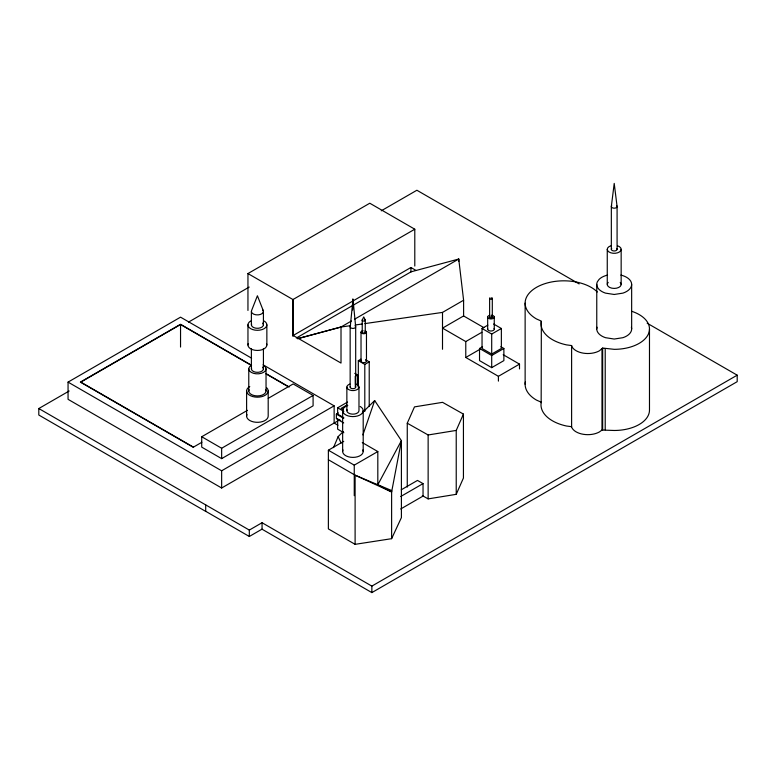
<?xml version="1.0" encoding="UTF-8"?>
<svg xmlns="http://www.w3.org/2000/svg" width="776" height="776" viewBox="0 0 776 776"><rect width="100%" height="100%" fill="white"/><g stroke="black" fill="none" stroke-linecap="round" stroke-linejoin="round"><path stroke-width="1.16" d="M355.689 387.185L355.689 326.919L352.993 299.226L350.296 326.318A2.774 1.6 0 0 0 353.478 328.394A2.774 1.6 0 0 0 354.991 325.765M328.374 459.741L355.107 475.174L391.618 491.965L401.405 440.661L374.672 400.561L362.78 412.298M362.916 434.899L374.672 400.561M649.483 328.966L649.483 410.106A35.269 20.36 0 0 1 614.214 430.476L601.992 430.059L599.344 431.98A16.577 9.574 0 0 1 571.747 427.392L571.611 426.693L566.519 426.024A39.149 22.601 0 0 1 541.163 402.725L541.347 321.109L536.458 318.946A38.684 22.329 0 0 1 540.271 285.432A38.684 22.329 0 0 1 597.316 291.989M541.163 402.725L541.347 402.249L536.458 400.086A38.684 22.329 0 0 1 525.342 381.957M333.496 447.616L338.152 436.607L343.254 431.572M407.264 487.124L407.264 423.211L414.481 406.886L442.562 402.337L463.437 414.103L463.437 478.016L456.23 494.331L428.139 498.89L422.328 495.612M456.23 494.331L456.23 430.418L463.437 414.103M391.618 538.68L401.405 517.602L401.405 440.661L377.815 484.767L355.107 475.174L355.107 544.335L391.618 538.68L391.618 490.519L377.815 484.767L377.815 451.545L362.285 442.572M362.285 319.954L363.74 316.899L365.205 319.954M631.848 311.331A35.269 20.36 0 0 1 648.28 334.243A35.269 20.36 0 0 1 614.214 349.336L602.661 348.055L599.344 350.839A16.577 9.574 0 0 1 571.747 346.251L571.611 345.562L566.519 344.884A39.149 22.601 0 0 1 541.163 321.584M247.951 310.449L247.951 273.559L369.783 203.225L414.791 229.211L414.791 266.061M338.055 420.796L221.645 488.007L68.055 399.33L68.055 382.112L180.546 317.161L251.599 358.182M251.463 365.477L180.546 324.533L80.82 382.112L193.437 447.131M205.698 504.895L205.698 511.384L38.8 415.024L38.8 408.535L69.171 391.007M188.529 322.098L249.193 287.071M381.249 210.82L416.887 190.246L579.138 283.929M247.951 273.559L292.959 299.546L414.791 229.211M293.202 299.41L293.202 335.475L410.931 267.497L416.082 270.475M296.325 338.026L411.649 271.474M297.538 338.763L341.013 327.016L351.431 321.002M354.554 319.227L458.742 259.038L458.742 261.483M268.234 398.34L293.173 383.945L313.087 395.45L313.087 405.838L221.645 458.635L201.721 447.131L201.721 436.743L247.447 410.339M201.838 442.281L193.214 447.267L80.364 382.112L180.546 324.271L251.599 365.292M358.318 387.224L358.318 360.665L360.976 359.133M364.895 323.602L442.504 312.408L463.602 300.225L458.742 259.077M358.318 360.665L364.798 364.4L369.221 361.849L369.221 406.517M201.721 436.743L221.645 448.247L313.087 395.45M357.513 385.74L357.513 374.944L355.243 376.263L355.243 384.654M483.846 327.627L463.602 315.948L442.504 328.132L465.775 341.566L481.857 332.283M68.055 382.112L221.645 470.79L334.136 405.838L334.136 423.056L337.938 425.248M343.836 417.701L337.638 414.122L337.638 407.798L347.58 402.055M347.037 404.956L341.1 408.389L343.137 409.563M493.633 324.019L501.364 328.481L501.364 348.472L491.703 354.05L482.041 348.472L482.041 328.481L487.832 325.134M343.7 422.949L336.377 418.72L336.377 414.122L338.404 412.958M482.041 328.481L491.703 334.058L501.364 328.481M500.83 346.717L503.876 348.472L503.876 360.617L491.703 367.649L479.529 360.617L479.529 348.472L482.565 346.717M465.775 341.566L465.775 357.474L479.849 349.355M479.529 348.472L491.703 355.505L503.876 348.472M355.107 544.335L328.374 528.902L328.374 450.206L343.739 441.331M465.775 357.474L498.405 376.311L519.503 364.128L519.503 368.93M328.374 450.206L354.254 465.144L377.815 451.545M38.8 408.535L249.319 530.076L262.055 522.723L371.859 586.113L737.2 375.177L737.2 381.666L371.859 592.602L262.055 529.213L262.055 522.723M205.698 511.297L249.319 536.478L262.055 529.125M401.24 489.801L417.488 480.422L423.036 483.623L423.036 496.087L400.707 508.988M400.707 496.524L423.036 483.623M458.742 259.038L410.931 271.852L410.931 267.497M298.353 338.443L341.013 327.016L350.568 325.668M407.264 423.211L428.139 434.977L456.23 430.418M355.34 324.979L362.499 323.951M352.653 310.012L352.925 299.439M377.815 484.767L391.618 491.965M647.174 323.204L737.2 375.177M503.197 354.71L519.503 364.128M365.525 359.715L369.221 361.849M293.202 335.475L341.013 363.071L341.013 327.016M354.758 373.353L357.513 374.944M263.093 364.817L334.136 405.838M337.638 407.798L343.836 411.377M266.226 373.741L289.215 387.011M336.377 414.122L343.7 418.351M266.061 373.906L287.954 386.545M338.666 419.312L340.732 420.505M343.836 432.727L337.638 429.157L337.638 418.72M338.152 436.607L341.11 443.106M263.219 310.536L257.409 295.743L251.599 310.536A6.014 3.473 0 0 0 258.195 314.881A6.014 3.473 0 0 0 262.618 309.702M352.653 299.293L353.099 305.899M631.654 284.404L631.654 328.966M621.159 249.309L621.159 284.404M617.085 249.309L617.085 206.523L614.214 183.398L611.333 206.523L611.333 249.309M607.259 249.309L607.259 284.404M605.212 348.647L605.212 429.788M602.661 348.055L602.661 429.943M601.992 348.919L601.992 430.059M596.763 284.404L596.763 328.966M571.611 345.562L571.611 426.693M525.129 303.154L525.129 384.295M498.405 376.311L498.405 381.113M494.254 316.899L494.254 328.975M492.304 298.382L492.304 317.054M491.703 334.058L491.703 354.05M491.703 355.505L491.703 367.649M489.627 298.382L489.627 317.054M487.677 317.2L487.677 329.267M463.602 300.225L463.602 315.948M442.504 312.408L442.504 349.268M428.139 434.977L428.139 498.89M371.859 586.113L371.859 592.602M366.466 332.167L366.466 361.102M365.253 320.178L365.253 332.167M364.798 364.4L364.798 411.484M363.197 410.659L363.197 451.467M362.227 320.178L362.227 332.167M361.024 332.167L361.024 361.102M358.978 387.088L358.978 410.659A6.053 3.492 0 0 1 352.129 414.132A6.053 3.492 0 0 1 347.076 409.757M354.254 465.144L354.254 495.68M352.993 299.226L352.993 305.181M350.16 326.735L350.16 386.991M346.862 387.088L346.862 410.659M342.652 410.659L342.652 451.467M292.959 299.546L292.959 336.425M268.195 390.949L268.195 416.091A10.786 6.227 0 0 1 256.002 422.27A10.786 6.227 0 0 1 246.981 414.481M266.857 324.843L266.857 344.99M266.042 368.872L266.042 390.949M263.423 311.438L263.423 324.843M263.423 348.57L263.423 368.872M251.385 311.438L251.385 324.843M251.385 348.57L251.385 368.872M249.319 530.076L249.319 536.478M248.776 368.872L248.776 390.949M247.961 324.843L247.961 344.99M246.613 390.949L246.613 416.091M221.645 448.247L221.645 458.635M221.645 470.79L221.645 488.007M180.546 324.533L180.546 347.056M366.097 360.316A2.716 1.571 0 0 1 364.099 362.654A2.716 1.571 0 0 1 361.112 360.695M365.098 330.809A2.716 1.571 0 0 1 365.661 333.273A2.716 1.571 0 0 1 361.383 332.952A2.716 1.571 0 0 1 363.042 330.644M365.05 331.73A1.513 0.873 0 0 1 364.604 332.875A1.513 0.873 0 0 1 362.586 332.729A1.513 0.873 0 0 1 362.673 331.546M364.497 319.431A1.513 0.873 0 0 1 364.982 320.682A1.513 0.873 0 0 1 362.77 320.847A1.513 0.873 0 0 1 362.673 319.566M494.079 328.481A3.298 1.901 0 0 1 491.218 331.012A3.298 1.901 0 0 1 487.726 328.772M491.635 316.375A1.339 0.776 0 0 1 492.062 317.491A1.339 0.776 0 0 1 490.102 317.646A1.339 0.776 0 0 1 490.015 316.501M491.635 297.712A1.339 0.776 0 0 1 492.062 298.828A1.339 0.776 0 0 1 490.102 298.973A1.339 0.776 0 0 1 490.015 297.839M491.567 315.182A3.298 1.901 0 0 1 493.808 318.014A3.298 1.901 0 0 1 488.424 318.257A3.298 1.901 0 0 1 489.869 315.26M266.75 387.835A10.786 6.227 0 0 1 263.597 396.051A10.786 6.227 0 0 1 249.145 394.955A10.786 6.227 0 0 1 249.775 386.545M263.51 365.35A8.633 4.986 0 0 1 263.51 372.393A8.633 4.986 0 0 1 251.298 372.393A8.633 4.986 0 0 1 251.298 365.35M262.618 367.135A6.014 3.473 0 0 1 258.195 372.315A6.014 3.473 0 0 1 251.599 367.97M265.751 389.659A8.633 4.986 0 0 1 257.409 395.935A8.633 4.986 0 0 1 249.067 389.659M266.537 343.584A9.448 5.451 0 0 1 257.409 350.451A9.448 5.451 0 0 1 248.281 343.584M264.092 320.983A9.448 5.451 0 0 1 264.092 328.704A9.448 5.451 0 0 1 250.726 328.704A9.448 5.451 0 0 1 250.726 320.983M262.618 323.107A6.014 3.473 0 0 1 258.195 328.287A6.014 3.473 0 0 1 251.599 323.941M362.848 449.925A10.272 5.936 0 0 1 352.925 457.394A10.272 5.936 0 0 1 343.002 449.925M360.19 406.469A10.272 5.936 0 0 1 359.53 415.209A10.272 5.936 0 0 1 344.505 414.064A10.272 5.936 0 0 1 347.784 405.528M355.951 384.062A6.053 3.492 0 0 1 357.561 389.339A6.053 3.492 0 0 1 348.288 389.339A6.053 3.492 0 0 1 349.898 384.062M354.991 386.031A2.774 1.6 0 0 1 353.478 388.66A2.774 1.6 0 0 1 350.296 386.584M620.887 275.092A17.45 10.069 0 0 1 631.615 283.744A17.45 10.069 0 0 1 622.934 293.124L614.214 294.473L605.484 293.124A17.45 10.069 0 0 1 597.355 281.795L599.101 279.37A17.45 10.069 0 0 1 607.53 275.092M620.228 282.396A6.955 4.016 0 0 1 614.214 288.42A6.955 4.016 0 0 1 608.19 282.396M631.392 327.22A17.45 10.069 0 0 1 622.934 337.686L614.214 339.044L605.484 337.686A17.45 10.069 0 0 1 597.025 327.22M617.686 245.837A6.955 4.016 0 0 1 619.539 251.89A6.955 4.016 0 0 1 608.879 251.89A6.955 4.016 0 0 1 610.731 245.837M616.707 248.485A2.881 1.659 0 0 1 614.214 250.978A2.881 1.659 0 0 1 611.721 248.485M616.707 205.698A2.881 1.659 0 0 1 614.214 208.191A2.881 1.659 0 0 1 611.721 205.698"/></g></svg>
